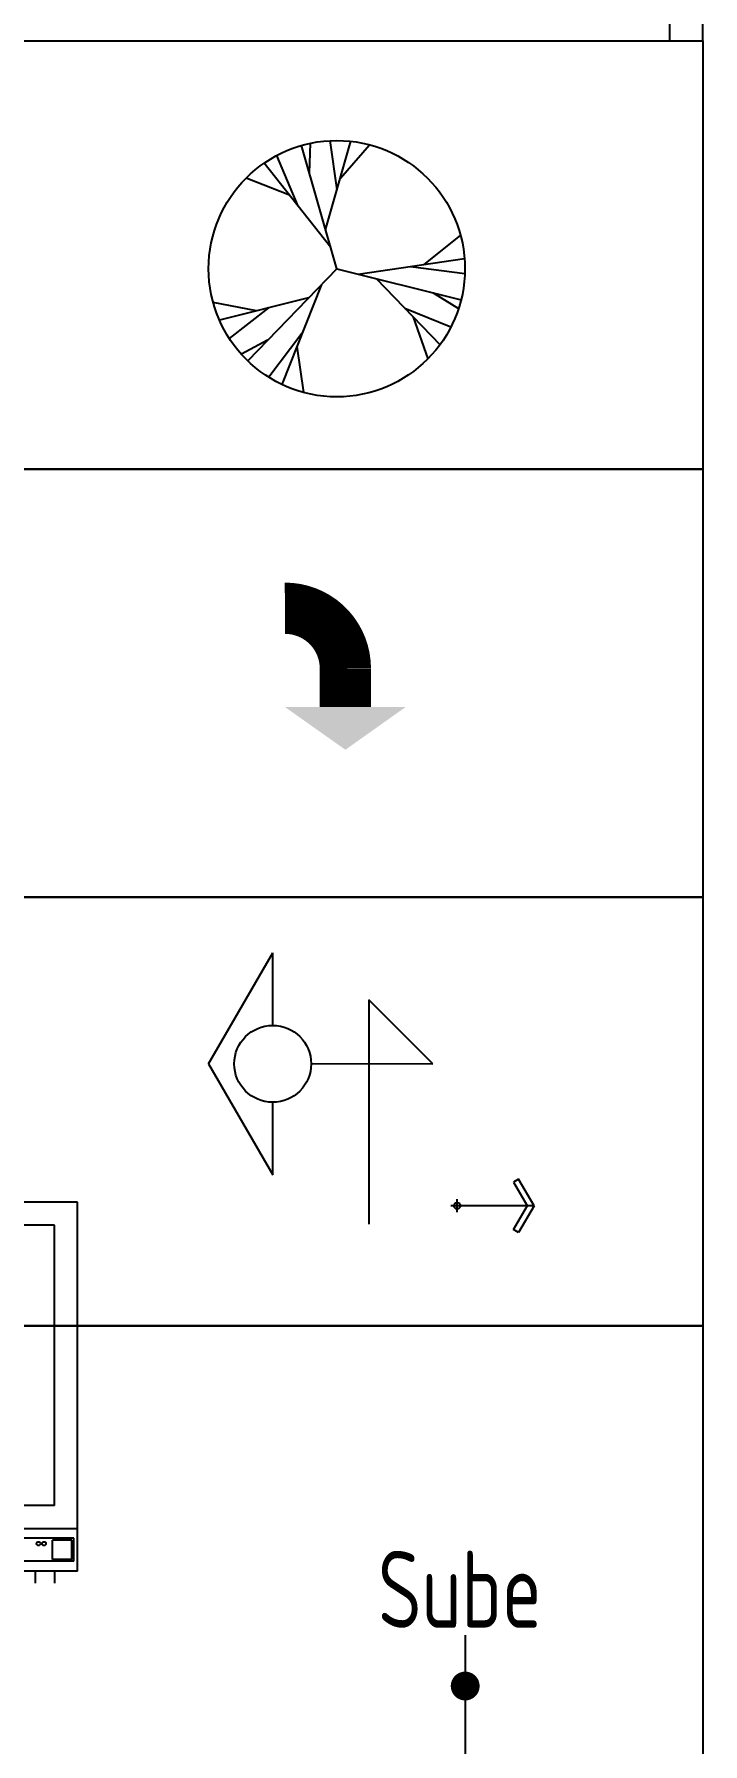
# Model space of a CAD drawing. Header units: millimetres. Extents: x 2198.5 to 2287.8, y 1208.8 to 1298.1.
# Drawn here: x 2282.57 to 2287.79, y 1254.5 to 1267.83 of the extents above; entities that cross this region are included whole.
import ezdxf
from ezdxf.enums import TextEntityAlignment as Align

# ---------------------------------------------------------------- set-up
doc = ezdxf.new("R2010")
doc.units = ezdxf.units.MM
for name, color, linetype in [('2', 7, 'Continuous'), ('PLANTA', 7, 'Continuous'), ('TEXTOS', 5, 'Continuous')]:
    doc.layers.add(name, color=color, linetype=linetype)
doc.styles.add('ARCHQUICK', font='ARCHQUIK.SHX')

# ---------------------------------------------------------------- blocks, each defined once
blk = doc.blocks.new('tv')
for p, q in [((19.191, 0.2, 2.89), (16.989, 0.2, 2.89)), ((16.989, 0.2, 2.89), (16.989, -2.2, 2.89)), ((19.191, -2.2, 2.89), (19.191, 0.2, 2.89)), ((19.041, 0.05, 2.89), (17.139, 0.05, 2.89)), ((17.139, 0.05, 2.89), (17.139, -1.773, 2.89)), ((19.041, -1.773, 2.89), (19.041, 0.05, 2.89)), ((19.041, -1.773, 2.89), (17.139, -1.773, 2.89)), ((19.191, -1.923, 2.89), (16.989, -1.923, 2.89)), ((17.614, -1.985, 2.89), (17.014, -1.985, 2.89)), ((17.014, -1.985, 2.89), (17.014, -2.135, 2.89)), ((17.614, -1.985, 2.89), (17.614, -2.135, 2.89)), ((19.166, -1.985, 2.89), (17.626, -1.985, 2.89)), ((17.626, -1.985, 2.89), (17.626, -2.135, 2.89)), ((19.153, -1.998, 2.89), (19.028, -1.998, 2.89)), ((19.028, -2.123, 2.89), (19.028, -1.998, 2.89)), ((19.153, -2.123, 2.89), (19.153, -1.998, 2.89)), ((19.166, -2.135, 2.89), (19.166, -1.985, 2.89)), ((19.191, -2.2, 2.89), (16.989, -2.2, 2.89)), ((17.614, -2.135, 2.89), (17.014, -2.135, 2.89)), ((17.139, -2.2, 2.89), (17.139, -2.277, 2.89)), ((17.264, -2.2, 2.89), (17.264, -2.277, 2.89)), ((19.166, -2.135, 2.89), (17.626, -2.135, 2.89)), ((18.916, -2.2, 2.89), (18.916, -2.277, 2.89)), ((19.153, -2.123, 2.89), (19.028, -2.123, 2.89)), ((19.041, -2.2, 2.89), (19.041, -2.277, 2.89))]:
    blk.add_line(p, q)
for centre in [(18.937, -2.02, 2.89), (18.973, -2.02, 2.89)]:
    blk.add_circle(centre, 0.0125)
blk = doc.blocks.new('SIMB-E')
blk.add_blockref('tv', (-4.6, 2.675))
blk = doc.blocks.new('FLECHA')
for p, q in [((0.48, 0.208), (0.441, 0.185)), ((0.441, 0.185), (0.55, -0.003)), ((0.6, 0), (0.48, 0.208)), ((0.6, 0), (-0.05, 0)), ((0, -0.05), (0, 0.05)), ((0.441, -0.185), (0.549, 0.002)), ((0.6, 0), (0.48, -0.208)), ((0.48, -0.208), (0.441, -0.185))]:
    blk.add_line(p, q)
blk.add_circle((0, 0), 0.025)
blk = doc.blocks.new('SUBE')
at = {"layer": 'PLANTA', "color": 3}
blk.add_lwpolyline([(0, 0.2639), (0, -2.6658), (0.3, -2.3658), (-1.5, -2.3658), (-1.2, -2.6658), (-1.2, -1.5), (-0.9879, -1.7121), (-1.05, -1.7598), (-1.2, -1.5), (-1.35, -1.7598), (-1.4121, -1.7121), (-1.2, -1.5)], dxfattribs=at)
at = {"layer": 'PLANTA', "color": 3, "const_width": 0.075}
blk.add_lwpolyline([(-0.0375, 0, 1), (0.0375, 0, 1)], format="xyb", close=True, dxfattribs=at)
at = {"layer": 'TEXTOS', "style": 'ARCHQUICK', "width": 0.639022}
blk.add_text('Sube', height=0.4, dxfattribs=at).set_placement((-0.4536, 0.303), (0.3985, 0.303), align=Align.FIT)
blk = doc.blocks.new('CUR-FLE')
at = {"layer": 'PLANTA', "color": 2, "const_width": 0.4}
blk.add_lwpolyline([(0, 0, -0.415169), (0.472, -0.47), (0.472, -0.77)], format="xyb", dxfattribs=at)
at = {"layer": 'PLANTA', "color": 2}
blk.add_solid([(0, -0.77), (0.472, -1.104), (0.943, -0.77)], dxfattribs=at)
blk = doc.blocks.new('CORTE')
for p, q in [((-1.25, 1.25), (-0.75, 2.116)), ((-0.75, 1.55), (-0.75, 2.116)), ((0, 1.75), (0, 0)), ((0.5, 1.25), (0, 1.75)), ((-1.25, 1.25), (-0.75, 0.384)), ((-0.452, 1.252), (0.5, 1.25)), ((-0.75, 0.384), (-0.75, 0.95))]:
    blk.add_line(p, q)
blk.add_circle((-0.75, 1.25), 0.3)
blk = doc.blocks.new('ARBOL')
at = {"color": 70}
for p, q in [((0, 0), (-0.275, 0.962)), ((-0.213, 0.746), (-0.206, 0.979)), ((-0.087, 0.304), (0.11, 0.994)), ((0.002, 0.614), (-0.053, 0.999)), ((0.028, 0.706), (0.254, 0.967)), ((-0.047, 0.165), (-0.567, 0.824)), ((-0.302, 0.488), (-0.468, 0.884)), ((-0.369, 0.574), (-0.707, 0.707)), ((0.682, 0.033), (0.966, 0.259)), ((0, 0), (-0.695, -0.719)), ((0, 0), (0.97, -0.243)), ((0.167, -0.042), (0.997, 0.079)), ((0.574, 0.017), (0.999, -0.037)), ((-0.119, -0.123), (-0.43, -0.903)), ((0.306, -0.077), (0.806, -0.593)), ((-0.626, -0.329), (-0.965, -0.263)), ((-0.22, -0.227), (-0.916, -0.401)), ((0.753, -0.188), (0.95, -0.311)), ((-0.532, -0.305), (-0.839, -0.545)), ((0.531, -0.308), (0.891, -0.454)), ((0.597, -0.378), (0.71, -0.704)), ((-0.272, -0.505), (-0.531, -0.847)), ((-0.54, -0.558), (-0.744, -0.668)), ((-0.312, -0.607), (-0.259, -0.966))]:
    blk.add_line(p, q, dxfattribs=at)
blk.add_circle((0, 0), 1, dxfattribs=at)

msp = doc.modelspace()

# ---------------------------------------------------------------- linework, layer by layer
msp.add_line((2287.789, 1267.781), (2287.789, 1272.162))
at = {"color": 1}
msp.add_lwpolyline([(2269.863, 1297.481), (2269.863, 1267.781), (2287.533, 1267.781), (2287.533, 1297.481)], close=True, dxfattribs=at)
for points in [[(2282.463, 1267.781), (2287.789, 1267.781), (2287.789, 1264.44), (2282.463, 1264.44)], [(2282.463, 1264.44), (2287.789, 1264.44), (2287.789, 1261.099), (2282.463, 1261.099)], [(2282.463, 1261.099), (2287.789, 1261.099), (2287.789, 1257.757), (2282.463, 1257.757)]]:
    msp.add_lwpolyline(points, close=True)
msp.add_lwpolyline([(2282.463, 1254.416), (2282.463, 1257.757), (2287.789, 1257.757), (2287.789, 1254.416)])

# ---------------------------------------------------------------- block references
for name, p in [('ARBOL', (2284.933, 1266.003)), ('CUR-FLE', (2284.528, 1263.354)), ('CORTE', (2285.183, 1258.55)), ('FLECHA', (2285.872, 1258.693))]:
    msp.add_blockref(name, p)
at = {"xscale": 1.5, "yscale": 1.5, "zscale": 1.5}
msp.add_blockref('SUBE', (2285.935, 1254.946), dxfattribs=at)
at = {"layer": '2', "xscale": 1.200000000000003, "yscale": 1.200000000000003, "zscale": 1.200000000000003}
msp.add_blockref('SIMB-E', (2265.401, 1255.271), dxfattribs=at)

doc.saveas('drawing.dxf')
